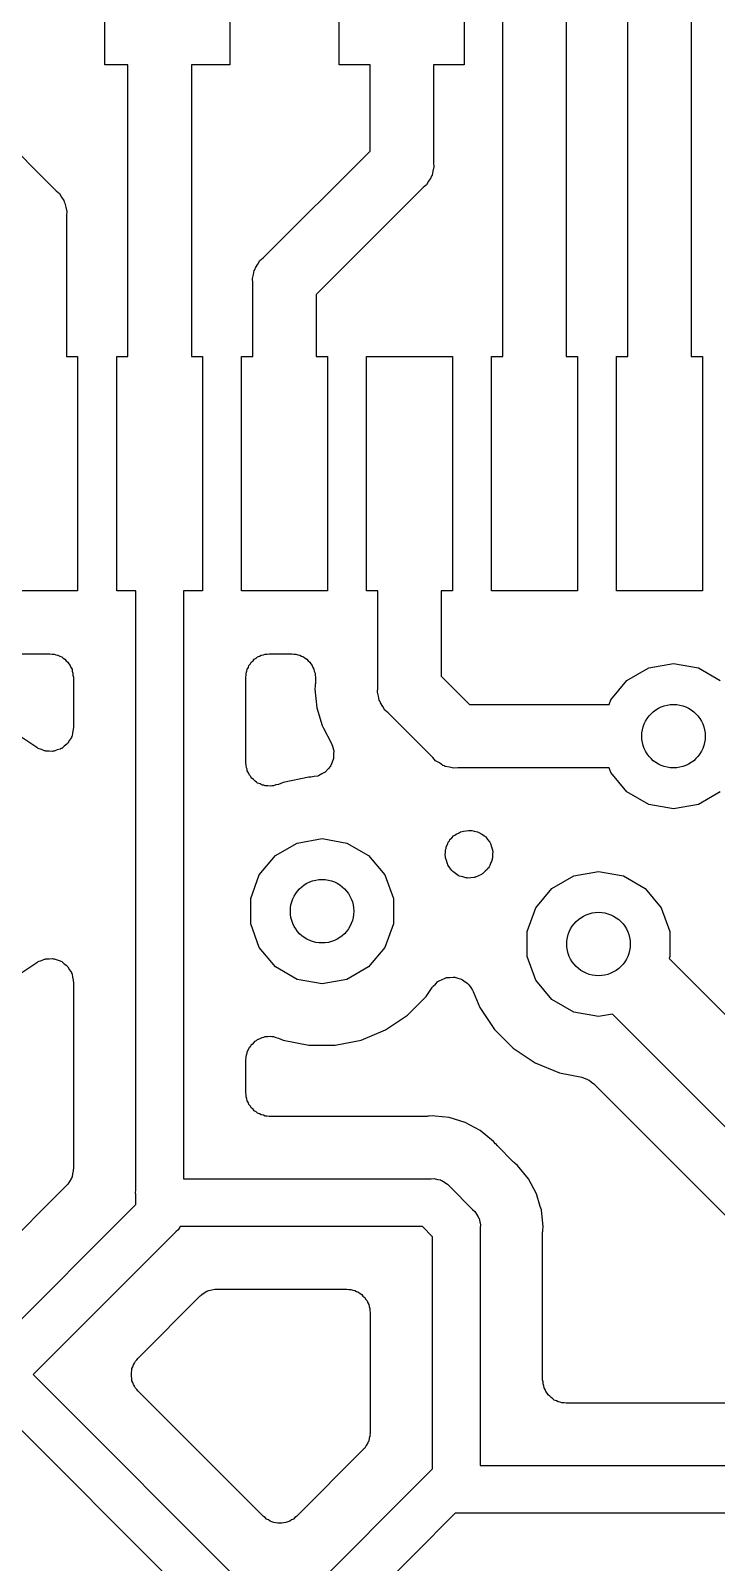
# Model space of a CAD drawing. Extents: x 91 to 190.2, y -113.9 to -59.9.
# Drawn here: x 136.43 to 140.82, y -91.59 to -81.79 of the extents above; entities that cross this region are included whole.
import ezdxf

# ---------------------------------------------------------------- set-up
doc = ezdxf.new("R2010")
doc.units = 0
doc.header["$MEASUREMENT"] = 0
doc.layers.add('BLACK', color=7, linetype='CONTINUOUS')

msp = doc.modelspace()

# ---------------------------------------------------------------- linework, layer by layer
at = {"layer": 'BLACK', "linetype": 'CONTINUOUS'}
for p, q in [((139.457, -83.87), (139.457, -79.0389)), ((139.863, -79.1142), (139.863, -83.87)), ((140.257, -83.87), (140.257, -79.9588)), ((140.663, -80.0342), (140.663, -83.87)), ((136.91, -82.005), (136.91, -81.255)), ((137.71, -81.255), (137.71, -82.005)), ((138.41, -82.005), (138.41, -81.255)), ((139.21, -81.255), (139.21, -82.005)), ((135.493, -81.7058), (136.597, -82.81)), ((137.057, -82.005), (136.91, -82.005)), ((137.057, -83.87), (137.057, -82.005)), ((137.71, -82.005), (137.463, -82.005)), ((137.463, -82.005), (137.463, -83.87)), ((138.607, -82.005), (138.41, -82.005)), ((138.607, -82.5558), (138.607, -82.005)), ((139.21, -82.005), (139.013, -82.005)), ((139.013, -82.005), (139.013, -82.6311)), ((137.923, -83.24), (138.607, -82.5558)), ((138.999, -82.7184), (138.997, -82.7272)), ((139.004, -82.7106), (138.999, -82.7184)), ((139.009, -82.684), (139.004, -82.7106)), ((139.016, -82.658), (139.009, -82.684)), ((139.013, -82.6311), (139.016, -82.658)), ((136.597, -82.81), (136.618, -82.8274)), ((138.947, -82.7899), (138.263, -83.4742)), ((138.968, -82.7726), (138.947, -82.7899)), ((138.982, -82.7493), (138.968, -82.7726)), ((138.997, -82.7272), (138.982, -82.7493)), ((136.618, -82.8274), (136.632, -82.8507)), ((136.632, -82.8507), (136.647, -82.8728)), ((136.647, -82.8728), (136.649, -82.8816)), ((136.649, -82.8816), (136.654, -82.8894)), ((136.654, -82.8894), (136.659, -82.916)), ((136.659, -82.916), (136.666, -82.942)), ((136.666, -82.942), (136.663, -82.9689)), ((136.663, -82.9689), (136.663, -83.87)), ((137.871, -83.3116), (137.873, -83.3028)), ((137.873, -83.3028), (137.888, -83.2807)), ((137.888, -83.2807), (137.902, -83.2574)), ((137.902, -83.2574), (137.923, -83.24)), ((137.854, -83.372), (137.861, -83.346)), ((137.857, -83.3989), (137.854, -83.372)), ((137.857, -83.87), (137.857, -83.3989)), ((137.861, -83.346), (137.866, -83.3194)), ((137.866, -83.3194), (137.871, -83.3116)), ((138.263, -83.4742), (138.263, -83.87)), ((136.663, -83.87), (136.735, -83.87)), ((136.735, -83.87), (136.735, -85.37)), ((136.985, -85.37), (136.985, -83.87)), ((136.985, -83.87), (137.057, -83.87)), ((137.463, -83.87), (137.535, -83.87)), ((137.535, -83.87), (137.535, -85.37)), ((137.785, -85.37), (137.785, -83.87)), ((137.785, -83.87), (137.857, -83.87)), ((138.263, -83.87), (138.335, -83.87)), ((138.335, -83.87), (138.335, -85.37)), ((138.585, -85.37), (138.585, -83.87)), ((138.585, -83.87), (139.135, -83.87)), ((139.135, -83.87), (139.135, -85.37)), ((139.385, -85.37), (139.385, -83.87)), ((139.385, -83.87), (139.457, -83.87)), ((139.863, -83.87), (139.935, -83.87)), ((139.935, -83.87), (139.935, -85.37)), ((140.185, -85.37), (140.185, -83.87)), ((140.185, -83.87), (140.257, -83.87)), ((140.663, -83.87), (140.735, -83.87)), ((140.735, -83.87), (140.735, -85.37)), ((136.735, -85.37), (136.185, -85.37)), ((137.108, -85.37), (136.985, -85.37)), ((137.108, -89.1967), (137.108, -85.37)), ((137.535, -85.37), (137.412, -85.37)), ((137.412, -85.37), (137.412, -89.1326)), ((138.335, -85.37), (137.785, -85.37)), ((138.657, -85.37), (138.585, -85.37)), ((138.657, -85.9911), (138.657, -85.37)), ((139.135, -85.37), (139.063, -85.37)), ((139.063, -85.37), (139.063, -85.9158)), ((139.935, -85.37), (139.385, -85.37)), ((140.735, -85.37), (140.185, -85.37)), ((136.192, -85.7727), (136.558, -85.7727)), ((136.558, -85.7727), (136.571, -85.7749)), ((136.571, -85.7749), (136.584, -85.7749)), ((136.584, -85.7749), (136.596, -85.7794)), ((136.596, -85.7794), (136.609, -85.7817)), ((136.609, -85.7817), (136.62, -85.7883)), ((136.62, -85.7883), (136.633, -85.7928)), ((136.633, -85.7928), (136.643, -85.8012)), ((136.643, -85.8012), (136.654, -85.8078)), ((136.654, -85.8078), (136.662, -85.8178)), ((136.662, -85.8178), (136.673, -85.8262)), ((136.673, -85.8262), (136.679, -85.8376)), ((136.679, -85.8376), (136.688, -85.8477)), ((136.688, -85.8477), (136.692, -85.86)), ((137.828, -85.86), (137.832, -85.8477)), ((137.832, -85.8477), (137.841, -85.8376)), ((137.841, -85.8376), (137.847, -85.8262)), ((137.847, -85.8262), (137.858, -85.8178)), ((137.858, -85.8178), (137.866, -85.8078)), ((137.866, -85.8078), (137.877, -85.8012)), ((137.877, -85.8012), (137.887, -85.7928)), ((137.887, -85.7928), (137.9, -85.7883)), ((137.9, -85.7883), (137.911, -85.7817)), ((137.911, -85.7817), (137.924, -85.7794)), ((137.924, -85.7794), (137.936, -85.7749)), ((137.936, -85.7749), (137.949, -85.7749)), ((137.949, -85.7749), (137.962, -85.7727)), ((137.962, -85.7727), (138.107, -85.7727)), ((138.107, -85.7727), (138.12, -85.7749)), ((138.12, -85.7749), (138.133, -85.7749)), ((138.133, -85.7749), (138.145, -85.7794)), ((138.145, -85.7794), (138.158, -85.7817)), ((138.158, -85.7817), (138.169, -85.7883)), ((138.169, -85.7883), (138.182, -85.7928)), ((138.182, -85.7928), (138.192, -85.8012)), ((138.192, -85.8012), (138.203, -85.8078)), ((138.203, -85.8078), (138.212, -85.8178)), ((138.212, -85.8178), (138.222, -85.8262)), ((138.222, -85.8262), (138.228, -85.8376)), ((138.228, -85.8376), (138.237, -85.8477)), ((138.237, -85.8477), (138.241, -85.86)), ((140.391, -85.8637), (140.55, -85.8357)), ((140.55, -85.8357), (140.709, -85.8637)), ((136.692, -85.86), (136.699, -85.8714)), ((136.699, -85.8714), (136.701, -85.8843)), ((136.701, -85.8843), (136.705, -85.8966)), ((136.705, -85.8966), (136.705, -85.9097)), ((136.705, -85.9097), (136.708, -85.9227)), ((136.708, -85.9227), (136.708, -86.248)), ((137.812, -85.9227), (137.815, -85.9097)), ((137.812, -86.4697), (137.812, -85.9227)), ((137.815, -85.8966), (137.819, -85.8843)), ((137.815, -85.9097), (137.815, -85.8966)), ((137.819, -85.8843), (137.821, -85.8714)), ((137.821, -85.8714), (137.828, -85.86)), ((138.241, -85.86), (138.248, -85.8714)), ((138.248, -85.8714), (138.25, -85.8843)), ((138.25, -85.8843), (138.255, -85.8966)), ((138.255, -85.8966), (138.255, -85.9097)), ((138.255, -85.9097), (138.257, -85.9227)), ((138.257, -85.9227), (138.257, -85.963)), ((139.063, -85.9158), (139.244, -86.0968)), ((140.148, -86.0679), (140.252, -85.9444)), ((140.252, -85.9444), (140.391, -85.8637)), ((140.709, -85.8637), (140.848, -85.9444)), ((138.256, -85.9777), (138.254, -86)), ((138.254, -86), (138.266, -86.1183)), ((138.257, -85.963), (138.256, -85.9703)), ((138.256, -85.9703), (138.256, -85.9777)), ((138.654, -86.018), (138.657, -85.9911)), ((138.661, -86.044), (138.654, -86.018)), ((138.666, -86.0706), (138.661, -86.044)), ((138.266, -86.1183), (138.3, -86.2319)), ((138.671, -86.0784), (138.666, -86.0706)), ((138.673, -86.0872), (138.671, -86.0784)), ((138.688, -86.1093), (138.673, -86.0872)), ((138.702, -86.1326), (138.688, -86.1093)), ((138.723, -86.15), (138.702, -86.1326)), ((139.244, -86.0968), (140.137, -86.0968)), ((140.137, -86.0968), (140.148, -86.0679)), ((138.3, -86.2319), (138.309, -86.2489)), ((139.01, -86.4374), (138.723, -86.15)), ((136.474, -86.3727), (136.366, -86.3004)), ((136.673, -86.3444), (136.669, -86.3476)), ((136.683, -86.326), (136.673, -86.3444)), ((136.695, -86.3084), (136.683, -86.326)), ((136.696, -86.3036), (136.695, -86.3084)), ((136.699, -86.2993), (136.696, -86.3036)), ((136.702, -86.2784), (136.699, -86.2993)), ((136.707, -86.2578), (136.702, -86.2784)), ((136.708, -86.248), (136.707, -86.2528)), ((136.707, -86.2528), (136.707, -86.2578)), ((138.309, -86.2489), (138.309, -86.2489)), ((138.309, -86.2489), (138.309, -86.2489)), ((138.309, -86.2489), (138.359, -86.3421)), ((138.359, -86.3421), (138.366, -86.3645)), ((136.479, -86.3747), (136.474, -86.3727)), ((136.483, -86.3779), (136.479, -86.3747)), ((136.503, -86.3851), (136.483, -86.3779)), ((136.522, -86.3937), (136.503, -86.3851)), ((136.527, -86.394), (136.522, -86.3937)), ((136.532, -86.3957), (136.527, -86.394)), ((136.553, -86.3957), (136.532, -86.3957)), ((136.574, -86.3971), (136.553, -86.3957)), ((136.579, -86.3957), (136.574, -86.3971)), ((136.584, -86.3957), (136.579, -86.3957)), ((136.604, -86.3884), (136.584, -86.3957)), ((136.624, -86.3825), (136.604, -86.3884)), ((136.628, -86.3796), (136.624, -86.3825)), ((136.633, -86.3779), (136.628, -86.3796)), ((136.649, -86.3642), (136.633, -86.3779)), ((136.666, -86.3517), (136.649, -86.3642)), ((136.669, -86.3476), (136.666, -86.3517)), ((138.366, -86.3645), (138.374, -86.3868)), ((138.374, -86.4388), (138.373, -86.4412)), ((138.373, -86.4412), (138.373, -86.4437)), ((138.374, -86.3868), (138.374, -86.3892)), ((138.374, -86.3892), (138.375, -86.3916)), ((138.375, -86.3916), (138.374, -86.4152)), ((138.374, -86.4152), (138.374, -86.4388)), ((139.027, -86.4581), (139.01, -86.4374)), ((137.815, -86.4858), (137.812, -86.4697)), ((137.816, -86.5021), (137.815, -86.4858)), ((137.82, -86.5112), (137.816, -86.5021)), ((137.821, -86.521), (137.82, -86.5112)), ((137.83, -86.5351), (137.821, -86.521)), ((137.836, -86.5502), (137.83, -86.5351)), ((138.319, -86.5308), (138.298, -86.5419)), ((138.321, -86.529), (138.319, -86.5308)), ((138.323, -86.5277), (138.321, -86.529)), ((138.338, -86.5096), (138.323, -86.5277)), ((138.354, -86.492), (138.338, -86.5096)), ((138.355, -86.4897), (138.354, -86.492)), ((138.357, -86.4878), (138.355, -86.4897)), ((138.365, -86.4656), (138.357, -86.4878)), ((138.373, -86.4437), (138.365, -86.4656)), ((139.051, -86.4715), (139.027, -86.4581)), ((139.073, -86.487), (139.051, -86.4715)), ((139.082, -86.4894), (139.073, -86.487)), ((139.089, -86.4939), (139.082, -86.4894)), ((139.116, -86.4986), (139.089, -86.4939)), ((139.142, -86.5055), (139.116, -86.4986)), ((139.169, -86.5032), (139.142, -86.5055)), ((140.137, -86.5032), (139.169, -86.5032)), ((140.148, -86.5321), (140.137, -86.5032)), ((140.252, -86.6556), (140.148, -86.5321)), ((137.843, -86.5575), (137.836, -86.5502)), ((137.847, -86.5661), (137.843, -86.5575)), ((137.86, -86.5766), (137.847, -86.5661)), ((137.871, -86.5887), (137.86, -86.5766)), ((137.88, -86.5932), (137.871, -86.5887)), ((137.887, -86.5996), (137.88, -86.5932)), ((137.903, -86.6052), (137.887, -86.5996)), ((137.917, -86.6127), (137.903, -86.6052)), ((137.927, -86.614), (137.917, -86.6127)), ((137.936, -86.6174), (137.927, -86.614)), ((137.953, -86.6174), (137.936, -86.6174)), ((137.969, -86.6195), (137.953, -86.6174)), ((137.979, -86.6174), (137.969, -86.6195)), ((137.988, -86.6174), (137.979, -86.6174)), ((138.004, -86.6118), (137.988, -86.6174)), ((138.02, -86.6082), (138.004, -86.6118)), ((138.05, -86.5957), (138.02, -86.6082)), ((138.216, -86.5628), (138.05, -86.5957)), ((138.227, -86.5628), (138.216, -86.5628)), ((138.25, -86.5587), (138.227, -86.5628)), ((138.273, -86.5554), (138.25, -86.5587)), ((138.275, -86.5542), (138.273, -86.5554)), ((138.278, -86.5538), (138.275, -86.5542)), ((138.298, -86.5419), (138.278, -86.5538)), ((140.391, -86.7363), (140.252, -86.6556)), ((140.55, -86.7643), (140.391, -86.7363)), ((140.709, -86.7363), (140.55, -86.7643)), ((140.848, -86.6556), (140.709, -86.7363)), ((139.15, -86.9334), (139.158, -86.9267)), ((139.158, -86.9267), (139.173, -86.9204)), ((139.173, -86.9204), (139.187, -86.9122)), ((139.187, -86.9122), (139.197, -86.9105)), ((139.197, -86.9105), (139.206, -86.9068)), ((139.206, -86.9068), (139.222, -86.906)), ((139.222, -86.906), (139.238, -86.9032)), ((139.238, -86.9032), (139.244, -86.9032)), ((139.244, -86.9032), (139.249, -86.9041)), ((139.249, -86.9041), (139.254, -86.9035)), ((139.254, -86.9035), (139.258, -86.9045)), ((139.258, -86.9045), (139.258, -86.9045)), ((139.258, -86.9045), (139.258, -86.9045)), ((139.258, -86.9045), (139.274, -86.9086)), ((139.274, -86.9086), (139.295, -86.9122)), ((139.295, -86.9122), (139.3, -86.9147)), ((139.3, -86.9147), (139.304, -86.9159)), ((139.304, -86.9159), (139.322, -86.9277)), ((139.322, -86.9277), (139.34, -86.9383)), ((138.002, -87.0644), (138.141, -86.9837)), ((138.141, -86.9837), (138.3, -86.9557)), ((138.3, -86.9557), (138.459, -86.9837)), ((138.459, -86.9837), (138.598, -87.0644)), ((139.091, -87.0272), (139.094, -87.0179)), ((139.091, -87.0435), (139.091, -87.0272)), ((139.094, -87.0179), (139.095, -87.0081)), ((139.095, -87.0081), (139.103, -86.9936)), ((139.103, -86.9936), (139.108, -86.9782)), ((139.108, -86.9782), (139.115, -86.9706)), ((139.115, -86.9706), (139.119, -86.9619)), ((139.119, -86.9619), (139.131, -86.9508)), ((139.131, -86.9508), (139.142, -86.9383)), ((139.142, -86.9383), (139.15, -86.9334)), ((139.34, -86.9383), (139.344, -86.9421)), ((139.344, -86.9421), (139.348, -86.9448)), ((139.348, -86.9448), (139.36, -86.9619)), ((139.36, -86.9619), (139.374, -86.9782)), ((139.374, -86.9782), (139.376, -86.9829)), ((139.376, -86.9829), (139.379, -86.9869)), ((139.379, -86.9869), (139.385, -87.0072)), ((139.385, -87.0072), (139.392, -87.0272)), ((139.392, -87.0272), (139.392, -87.0321)), ((137.898, -87.1879), (138.002, -87.0644)), ((138.598, -87.0644), (138.702, -87.1879)), ((139.088, -87.0597), (139.091, -87.0435)), ((139.091, -87.0694), (139.088, -87.0597)), ((139.091, -87.0792), (139.091, -87.0694)), ((139.096, -87.0946), (139.091, -87.0792)), ((139.1, -87.1106), (139.096, -87.0946)), ((139.102, -87.116), (139.1, -87.1106)), ((139.105, -87.1201), (139.102, -87.116)), ((139.106, -87.1249), (139.105, -87.1201)), ((139.108, -87.1282), (139.106, -87.1249)), ((139.108, -87.1283), (139.108, -87.1282)), ((139.108, -87.1282), (139.108, -87.1282)), ((139.118, -87.142), (139.108, -87.1283)), ((139.374, -87.1282), (139.371, -87.132)), ((139.381, -87.1083), (139.374, -87.1282)), ((139.382, -87.1073), (139.381, -87.1083)), ((139.384, -87.1037), (139.382, -87.1073)), ((139.39, -87.0889), (139.384, -87.1027)), ((139.384, -87.1027), (139.384, -87.1037)), ((139.392, -87.0792), (139.39, -87.0839)), ((139.39, -87.0839), (139.39, -87.0889)), ((139.392, -87.0321), (139.393, -87.0369)), ((139.393, -87.0369), (139.392, -87.058)), ((139.392, -87.058), (139.392, -87.0792)), ((137.843, -87.3394), (137.898, -87.1879)), ((138.702, -87.1879), (138.757, -87.3394)), ((139.13, -87.1599), (139.118, -87.142)), ((139.134, -87.1629), (139.13, -87.1599)), ((139.137, -87.1669), (139.134, -87.1629)), ((139.154, -87.1787), (139.137, -87.1669)), ((139.171, -87.1916), (139.154, -87.1787)), ((139.176, -87.1931), (139.171, -87.1916)), ((139.18, -87.1959), (139.176, -87.1931)), ((139.201, -87.2009), (139.18, -87.1959)), ((139.221, -87.2073), (139.201, -87.2009)), ((139.226, -87.2071), (139.221, -87.2073)), ((139.231, -87.2082), (139.226, -87.2071)), ((139.252, -87.2059), (139.231, -87.2082)), ((139.273, -87.205), (139.252, -87.2059)), ((139.278, -87.2031), (139.273, -87.205)), ((139.282, -87.2026), (139.278, -87.2031)), ((139.301, -87.1932), (139.282, -87.2026)), ((139.321, -87.1851), (139.301, -87.1932)), ((139.325, -87.1817), (139.321, -87.1851)), ((139.329, -87.1795), (139.325, -87.1817)), ((139.34, -87.1686), (139.329, -87.1795)), ((139.343, -87.165), (139.34, -87.1681)), ((139.34, -87.1681), (139.34, -87.1686)), ((139.344, -87.1642), (139.343, -87.165)), ((139.359, -87.1499), (139.344, -87.1642)), ((139.362, -87.1455), (139.359, -87.1499)), ((139.365, -87.1419), (139.362, -87.1455)), ((139.369, -87.1365), (139.365, -87.1419)), ((139.371, -87.132), (139.369, -87.1365)), ((139.772, -87.2744), (139.911, -87.1937)), ((139.911, -87.1937), (140.07, -87.1657)), ((140.07, -87.1657), (140.229, -87.1937)), ((140.229, -87.1937), (140.368, -87.2744)), ((139.668, -87.3979), (139.772, -87.2744)), ((140.368, -87.2744), (140.472, -87.3979)), ((137.843, -87.5006), (137.843, -87.3394)), ((138.757, -87.3394), (138.757, -87.5006)), ((139.613, -87.5494), (139.668, -87.3979)), ((140.472, -87.3979), (140.527, -87.5494)), ((137.898, -87.6521), (137.843, -87.5006)), ((138.757, -87.5006), (138.702, -87.6521)), ((139.613, -87.7106), (139.613, -87.5494)), ((140.527, -87.5494), (140.527, -87.7106)), ((138.002, -87.7756), (137.898, -87.6521)), ((138.702, -87.6521), (138.598, -87.7756)), ((139.668, -87.8621), (139.613, -87.7106)), ((140.527, -87.7106), (140.523, -87.7234)), ((136.366, -87.8196), (136.474, -87.7473)), ((136.474, -87.7473), (136.479, -87.7453)), ((136.479, -87.7453), (136.483, -87.7421)), ((136.483, -87.7421), (136.503, -87.7349)), ((136.503, -87.7349), (136.522, -87.7263)), ((136.522, -87.7263), (136.527, -87.726)), ((136.527, -87.726), (136.532, -87.7243)), ((136.532, -87.7243), (136.553, -87.7243)), ((136.553, -87.7243), (136.574, -87.7229)), ((136.574, -87.7229), (136.579, -87.7243)), ((136.579, -87.7243), (136.584, -87.7243)), ((136.584, -87.7243), (136.604, -87.7316)), ((136.604, -87.7316), (136.624, -87.7375)), ((136.624, -87.7375), (136.628, -87.7404)), ((136.628, -87.7404), (136.633, -87.7421)), ((136.633, -87.7421), (136.649, -87.7558)), ((136.649, -87.7558), (136.666, -87.7683)), ((136.666, -87.7683), (136.669, -87.7724)), ((136.669, -87.7724), (136.673, -87.7756)), ((136.673, -87.7756), (136.683, -87.794)), ((136.683, -87.794), (136.695, -87.8116)), ((136.695, -87.8116), (136.696, -87.8164)), ((138.141, -87.8563), (138.002, -87.7756)), ((138.598, -87.7756), (138.459, -87.8563)), ((140.523, -87.7234), (142.063, -89.2635)), ((136.696, -87.8164), (136.699, -87.8207)), ((136.699, -87.8207), (136.702, -87.8416)), ((136.702, -87.8416), (136.707, -87.8622)), ((136.707, -87.8622), (136.707, -87.8672)), ((136.707, -87.8672), (136.708, -87.872)), ((136.708, -87.872), (136.708, -89.0691)), ((138.3, -87.8843), (138.141, -87.8563)), ((138.459, -87.8563), (138.3, -87.8843)), ((138.966, -87.9664), (139.005, -87.9081)), ((139.005, -87.9081), (139.008, -87.9045)), ((139.008, -87.9045), (139.011, -87.9001)), ((139.011, -87.9001), (139.026, -87.8858)), ((139.026, -87.8858), (139.041, -87.8705)), ((139.041, -87.8705), (139.045, -87.8683)), ((139.045, -87.8683), (139.049, -87.8649)), ((139.049, -87.8649), (139.069, -87.8568)), ((139.069, -87.8568), (139.088, -87.8474)), ((139.088, -87.8474), (139.092, -87.8469)), ((139.092, -87.8469), (139.097, -87.845)), ((139.097, -87.845), (139.118, -87.8441)), ((139.118, -87.8441), (139.139, -87.8418)), ((139.139, -87.8418), (139.144, -87.8429)), ((139.144, -87.8429), (139.149, -87.8427)), ((139.149, -87.8427), (139.169, -87.8491)), ((139.169, -87.8491), (139.19, -87.8541)), ((139.19, -87.8541), (139.194, -87.8569)), ((139.194, -87.8569), (139.199, -87.8584)), ((139.199, -87.8584), (139.216, -87.8713)), ((139.216, -87.8713), (139.233, -87.8831)), ((139.233, -87.8831), (139.236, -87.8871)), ((139.236, -87.8871), (139.24, -87.8901)), ((139.24, -87.8901), (139.252, -87.908)), ((139.252, -87.908), (139.264, -87.9251)), ((139.772, -87.9856), (139.668, -87.8621)), ((138.846, -88.0858), (138.966, -87.9664)), ((139.264, -87.9251), (139.265, -87.9299)), ((139.265, -87.9299), (139.268, -87.934)), ((139.268, -87.934), (139.31, -88.036)), ((139.911, -88.0663), (139.772, -87.9856)), ((138.706, -88.1796), (138.846, -88.0858)), ((139.31, -88.036), (139.404, -88.1764)), ((140.07, -88.0943), (139.911, -88.0663)), ((140.159, -88.0785), (140.07, -88.0943)), ((141.778, -89.6968), (140.159, -88.0785)), ((138.55, -88.2443), (138.706, -88.1796)), ((139.404, -88.1764), (139.524, -88.2958)), ((137.821, -88.319), (137.83, -88.3049)), ((137.83, -88.3049), (137.836, -88.2898)), ((137.836, -88.2898), (137.843, -88.2825)), ((137.843, -88.2825), (137.847, -88.2739)), ((137.847, -88.2739), (137.86, -88.2634)), ((137.86, -88.2634), (137.871, -88.2513)), ((137.871, -88.2513), (137.88, -88.2468)), ((137.88, -88.2468), (137.887, -88.2404)), ((137.887, -88.2404), (137.903, -88.2348)), ((137.903, -88.2348), (137.917, -88.2273)), ((137.917, -88.2273), (137.927, -88.226)), ((137.927, -88.226), (137.936, -88.2226)), ((137.936, -88.2226), (137.953, -88.2226)), ((137.953, -88.2226), (137.969, -88.2205)), ((137.969, -88.2205), (137.979, -88.2226)), ((137.979, -88.2226), (137.988, -88.2226)), ((137.988, -88.2226), (138.004, -88.2282)), ((138.004, -88.2282), (138.02, -88.2318)), ((138.02, -88.2318), (138.05, -88.2443)), ((138.05, -88.2443), (138.216, -88.2772)), ((138.216, -88.2772), (138.384, -88.2772)), ((138.384, -88.2772), (138.55, -88.2443)), ((139.524, -88.2958), (139.664, -88.3896)), ((137.812, -88.3703), (137.815, -88.3542)), ((137.812, -88.5826), (137.812, -88.3703)), ((137.815, -88.3542), (137.816, -88.3379)), ((137.816, -88.3379), (137.82, -88.3288)), ((137.82, -88.3288), (137.821, -88.319)), ((139.664, -88.3896), (139.82, -88.4543)), ((139.82, -88.4543), (139.962, -88.4825)), ((139.962, -88.4825), (139.979, -88.489)), ((139.979, -88.489), (139.996, -88.4936)), ((139.996, -88.4936), (140.003, -88.4984)), ((140.003, -88.4984), (140.01, -88.5014)), ((137.815, -88.5955), (137.812, -88.5826)), ((137.815, -88.6086), (137.815, -88.5955)), ((140.01, -88.5014), (140.024, -88.5132)), ((140.024, -88.5132), (140.039, -88.5235)), ((140.039, -88.5235), (141.475, -89.9595)), ((137.819, -88.621), (137.815, -88.6086)), ((137.821, -88.6339), (137.819, -88.621)), ((137.828, -88.6453), (137.821, -88.6339)), ((137.832, -88.6576), (137.828, -88.6453)), ((137.841, -88.6677), (137.832, -88.6576)), ((137.847, -88.679), (137.841, -88.6677)), ((137.858, -88.6875), (137.847, -88.679)), ((137.866, -88.6975), (137.858, -88.6875)), ((137.877, -88.7041), (137.866, -88.6975)), ((137.887, -88.7125), (137.877, -88.7041)), ((137.9, -88.717), (137.887, -88.7125)), ((137.911, -88.7236), (137.9, -88.717)), ((137.924, -88.7258), (137.911, -88.7236)), ((137.936, -88.7303), (137.924, -88.7258)), ((137.949, -88.7303), (137.936, -88.7303)), ((137.962, -88.7326), (137.949, -88.7303)), ((138.97, -88.7326), (137.962, -88.7326)), ((138.978, -88.7313), (138.97, -88.7326)), ((138.985, -88.7319), (138.978, -88.7313)), ((139.005, -88.7299), (138.985, -88.7319)), ((139.025, -88.7319), (139.005, -88.7299)), ((139.113, -88.7406), (139.025, -88.7319)), ((139.217, -88.7722), (139.113, -88.7406)), ((139.313, -88.8235), (139.217, -88.7722)), ((139.397, -88.8925), (139.313, -88.8235)), ((139.41, -88.9079), (139.397, -88.8925)), ((139.416, -88.9127), (139.41, -88.9079)), ((139.42, -88.9188), (139.416, -88.9127)), ((139.526, -89.025), (139.42, -88.9188)), ((136.707, -89.0821), (136.702, -89.1011)), ((136.708, -89.0691), (136.706, -89.0756)), ((136.706, -89.0756), (136.707, -89.0821)), ((139.532, -89.0292), (139.526, -89.025)), ((139.537, -89.0349), (139.532, -89.0292)), ((139.552, -89.0475), (139.537, -89.0349)), ((139.622, -89.1316), (139.552, -89.0475)), ((136.664, -89.1751), (136.115, -89.7237)), ((136.667, -89.1697), (136.664, -89.1751)), ((136.673, -89.1655), (136.667, -89.1697)), ((136.682, -89.1485), (136.673, -89.1655)), ((136.694, -89.1324), (136.682, -89.1485)), ((136.695, -89.1261), (136.694, -89.1324)), ((136.699, -89.1204), (136.695, -89.1261)), ((136.702, -89.1011), (136.699, -89.1204)), ((137.412, -89.1326), (138.998, -89.1326)), ((138.998, -89.1326), (139.018, -89.1308)), ((139.018, -89.1308), (139.038, -89.1361)), ((139.038, -89.1361), (139.058, -89.1396)), ((139.058, -89.1396), (139.064, -89.143)), ((139.064, -89.143), (139.07, -89.1447)), ((139.07, -89.1447), (139.087, -89.1563)), ((139.087, -89.1563), (139.104, -89.1665)), ((139.104, -89.1665), (139.117, -89.1819)), ((139.117, -89.1819), (139.263, -89.3275)), ((139.673, -89.2276), (139.622, -89.1316)), ((137.106, -89.2235), (137.108, -89.2034)), ((137.108, -89.2301), (137.106, -89.2235)), ((137.108, -89.2034), (137.108, -89.1967)), ((137.108, -89.1967), (137.108, -89.1967)), ((137.108, -89.2969), (137.108, -89.2301)), ((139.697, -89.3084), (139.673, -89.2276)), ((136.237, -90.1676), (137.108, -89.2969)), ((139.263, -89.3275), (139.279, -89.3405)), ((139.279, -89.3405), (139.289, -89.358)), ((139.289, -89.358), (139.3, -89.3746)), ((139.3, -89.3746), (139.302, -89.3812)), ((139.302, -89.3812), (139.305, -89.3871)), ((139.704, -89.3317), (139.697, -89.3084)), ((139.715, -89.44), (139.704, -89.3317)), ((137.363, -89.4725), (136.451, -90.385)), ((137.379, -89.4595), (137.363, -89.4725)), ((137.389, -89.442), (137.379, -89.4595)), ((137.392, -89.4374), (137.389, -89.442)), ((138.942, -89.4374), (137.392, -89.4374)), ((139.008, -89.5031), (138.942, -89.4374)), ((139.305, -89.3871), (139.309, -89.407)), ((139.309, -89.407), (139.314, -89.4265)), ((139.314, -89.4265), (139.312, -89.4466)), ((139.312, -89.4466), (139.312, -90.9676)), ((139.712, -89.4745), (139.714, -89.4672)), ((139.712, -90.4176), (139.712, -89.4745)), ((139.713, -89.4598), (139.715, -89.44)), ((139.714, -89.4672), (139.713, -89.4598)), ((139.008, -90.9869), (139.008, -89.5031)), ((137.525, -89.8775), (137.53, -89.8725)), ((137.53, -89.8725), (137.546, -89.8627)), ((137.546, -89.8627), (137.563, -89.8515)), ((137.563, -89.8515), (137.569, -89.8497)), ((137.569, -89.8497), (137.575, -89.8464)), ((137.575, -89.8464), (137.594, -89.843)), ((137.594, -89.843), (137.613, -89.838)), ((137.613, -89.838), (137.619, -89.8385)), ((137.619, -89.8385), (137.626, -89.8374)), ((137.626, -89.8374), (138.458, -89.8374)), ((138.458, -89.8374), (138.471, -89.8397)), ((138.471, -89.8397), (138.484, -89.8397)), ((138.484, -89.8397), (138.496, -89.8442)), ((138.496, -89.8442), (138.509, -89.8464)), ((138.509, -89.8464), (138.52, -89.853)), ((138.52, -89.853), (138.533, -89.8575)), ((138.533, -89.8575), (138.543, -89.8659)), ((138.543, -89.8659), (138.554, -89.8725)), ((138.554, -89.8725), (138.562, -89.8825)), ((137.122, -90.2789), (137.52, -89.8813)), ((137.52, -89.8813), (137.525, -89.8775)), ((138.562, -89.8825), (138.573, -89.891)), ((138.573, -89.891), (138.579, -89.9023)), ((138.579, -89.9023), (138.588, -89.9124)), ((138.588, -89.9124), (138.592, -89.9247)), ((138.592, -89.9247), (138.599, -89.9361)), ((138.599, -89.9361), (138.601, -89.949)), ((138.601, -89.949), (138.605, -89.9614)), ((138.605, -89.9614), (138.605, -89.9745)), ((138.605, -89.9745), (138.608, -89.9874)), ((138.608, -89.9874), (138.608, -90.7591)), ((137.079, -90.3719), (137.082, -90.3593)), ((137.082, -90.3593), (137.083, -90.3462)), ((137.083, -90.3462), (137.089, -90.3343)), ((137.089, -90.3343), (137.092, -90.3216)), ((137.092, -90.3216), (137.1, -90.3109)), ((137.1, -90.3109), (137.105, -90.299)), ((137.105, -90.299), (137.115, -90.2897)), ((137.115, -90.2897), (137.122, -90.2789)), ((136.451, -90.385), (138.03, -91.9645)), ((137.08, -90.385), (137.079, -90.3719)), ((137.079, -90.3981), (137.08, -90.385)), ((137.082, -90.4107), (137.079, -90.3981)), ((137.083, -90.4238), (137.082, -90.4107)), ((137.089, -90.4357), (137.083, -90.4238)), ((137.092, -90.4484), (137.089, -90.4357)), ((137.1, -90.4591), (137.092, -90.4484)), ((137.105, -90.471), (137.1, -90.4591)), ((139.715, -90.4305), (139.712, -90.4176)), ((139.715, -90.4436), (139.715, -90.4305)), ((139.719, -90.456), (139.715, -90.4436)), ((139.721, -90.4689), (139.719, -90.456)), ((137.908, -92.2731), (136.107, -90.4724)), ((137.115, -90.4803), (137.105, -90.471)), ((137.122, -90.4911), (137.115, -90.4803)), ((137.924, -91.2927), (137.122, -90.4911)), ((139.728, -90.4803), (139.721, -90.4689)), ((139.732, -90.4926), (139.728, -90.4803)), ((139.741, -90.5027), (139.732, -90.4926)), ((139.747, -90.514), (139.741, -90.5027)), ((139.758, -90.5225), (139.747, -90.514)), ((139.766, -90.5325), (139.758, -90.5225)), ((139.777, -90.5391), (139.766, -90.5325)), ((139.787, -90.5475), (139.777, -90.5391)), ((139.8, -90.552), (139.787, -90.5475)), ((139.811, -90.5586), (139.8, -90.552)), ((139.824, -90.5608), (139.811, -90.5586)), ((139.836, -90.5653), (139.824, -90.5608)), ((139.849, -90.5653), (139.836, -90.5653)), ((139.862, -90.5676), (139.849, -90.5653)), ((142.457, -90.5676), (139.862, -90.5676)), ((138.582, -90.8385), (138.573, -90.8555)), ((138.594, -90.8224), (138.582, -90.8385)), ((138.595, -90.8161), (138.594, -90.8224)), ((138.599, -90.8104), (138.595, -90.8161)), ((138.602, -90.7911), (138.599, -90.8104)), ((138.607, -90.7721), (138.602, -90.7911)), ((138.608, -90.7591), (138.606, -90.7656)), ((138.606, -90.7656), (138.607, -90.7721)), ((138.564, -90.8651), (138.136, -91.2927)), ((138.567, -90.8597), (138.564, -90.8651)), ((138.573, -90.8555), (138.567, -90.8597)), ((138.03, -91.9645), (139.008, -90.9869)), ((139.312, -90.9676), (143.01, -90.9676)), ((137.935, -91.3002), (137.924, -91.2927)), ((137.944, -91.3095), (137.935, -91.3002)), ((137.956, -91.3151), (137.944, -91.3095)), ((137.967, -91.3226), (137.956, -91.3151)), ((137.979, -91.326), (137.967, -91.3226)), ((137.991, -91.3315), (137.979, -91.326)), ((138.004, -91.3327), (137.991, -91.3315)), ((138.017, -91.3361), (138.004, -91.3327)), ((138.03, -91.3349), (138.017, -91.3361)), ((138.043, -91.3361), (138.03, -91.3349)), ((138.056, -91.3327), (138.043, -91.3361)), ((138.069, -91.3315), (138.056, -91.3327)), ((138.081, -91.326), (138.069, -91.3315)), ((138.093, -91.3226), (138.081, -91.326)), ((138.104, -91.3151), (138.093, -91.3226)), ((138.116, -91.3095), (138.104, -91.3151)), ((138.125, -91.3003), (138.116, -91.3095)), ((138.136, -91.2927), (138.125, -91.3003)), ((139.153, -91.2724), (138.213, -92.2128)), ((143.01, -91.2724), (139.153, -91.2724))]:
    msp.add_line(p, q, dxfattribs=at)
at = {"layer": 'BLACK'}
for centre in [(140.55, -86.3), (138.3, -87.42), (140.07, -87.63)]:
    msp.add_circle(centre, 0.2032, dxfattribs=at)

doc.saveas('drawing.dxf')
